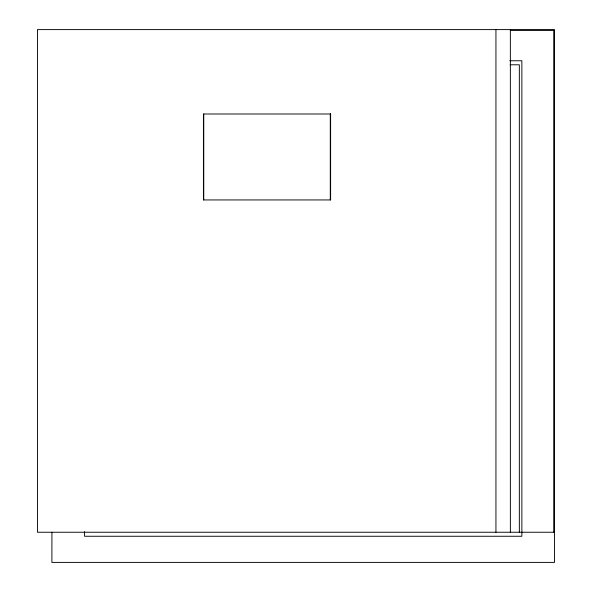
<?xml version="1.0" encoding="UTF-8"?>
<svg xmlns="http://www.w3.org/2000/svg" width="592" height="592" viewBox="0 0 592 592"><rect width="100%" height="100%" fill="white"/><g stroke="black" fill="none" stroke-linecap="round" stroke-linejoin="round"><path stroke-width="0.89" d="M510.289 30.392L553.735 30.392L553.735 532.245M509.845 60.761L521.863 60.761L521.863 536.263L84.56 536.263L84.56 531.646M510.112 64.787L519.347 64.787L519.347 532.245M554.534 532.245L37.466 532.245L37.466 29.6L554.534 29.6L554.504 562.4L51.889 562.4L51.926 532.245M510.363 29.6L510.371 532.245M495.941 29.6L495.941 532.245M330.284 113.99L330.284 199.941M203.759 113.99L203.759 199.941M330.61 113.99L203.433 113.99L203.433 199.941L330.61 199.941L330.61 113.99"/></g></svg>
